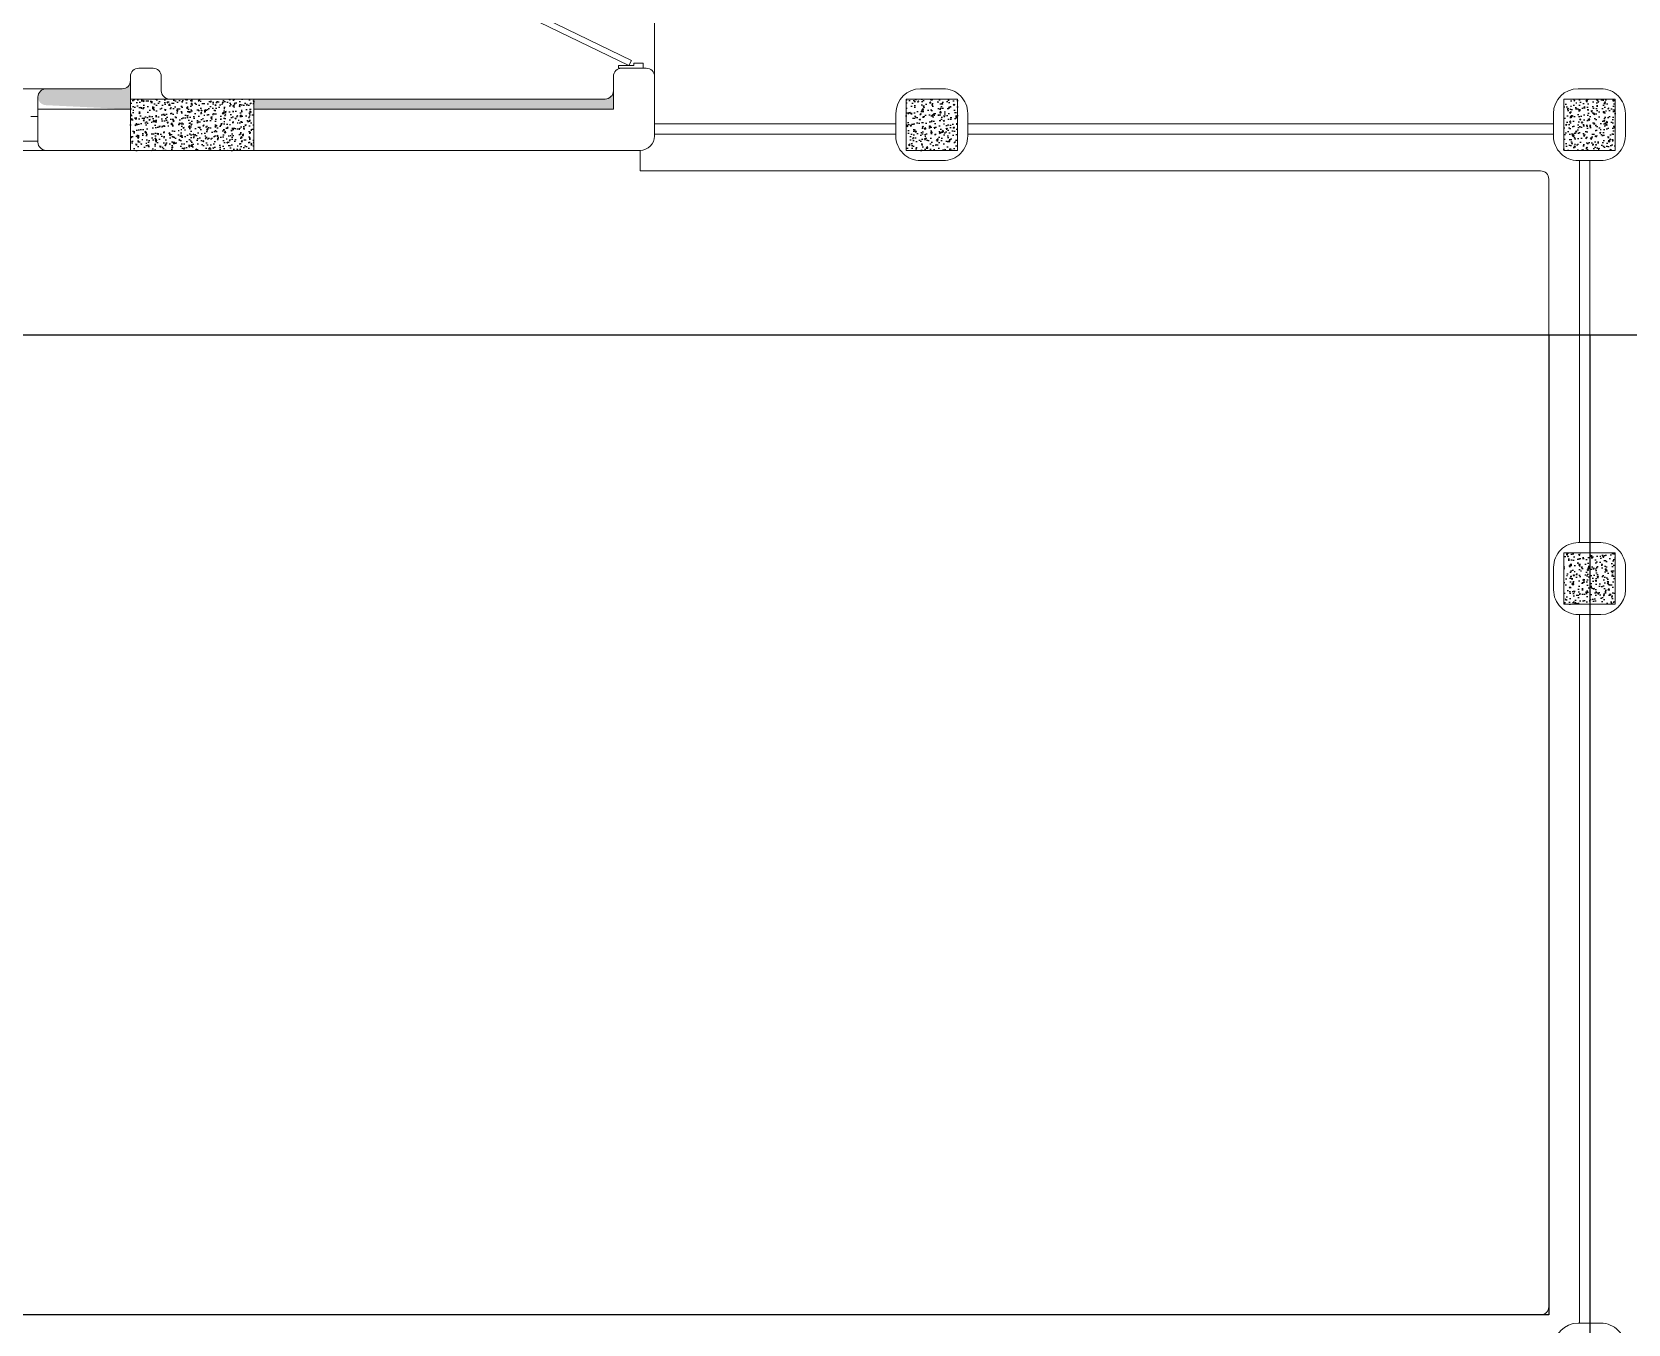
# Model space of a CAD drawing. Header units: metres. Extents: x -232 to 581, y 30 to 789.
# Drawn here: x 221.98 to 229.75, y 596.56 to 602.85 of the extents above; entities that cross this region are included whole.
import ezdxf

# ---------------------------------------------------------------- set-up
doc = ezdxf.new("R2010")
doc.units = ezdxf.units.M
doc.linetypes.add('HIDDEN2', pattern=[0.1875, 0.125, -0.0625])
doc.layers.add('_electricos-Leyenda', color=7, linetype='Continuous')
doc.layers.add('HATCH', color=8, linetype='Continuous')
for name, color, linetype, lineweight in [('A-DOOR', 35, 'Continuous', 5), ('A-WALL', 250, 'Continuous', 20), ('baños', 140, 'Continuous', 0), ('Columnas', 7, 'Continuous', 18), ('muros bajitos', 252, 'Continuous', 5)]:
    doc.layers.add(name, color=color, linetype=linetype, lineweight=lineweight)
doc.layers.add('PISO', color=7, linetype='Continuous', lineweight=5, true_color=0xe6e6e6)
doc.layers.add('Techos 1', color=7, linetype='HIDDEN2', lineweight=9, true_color=0x42391a)
doc.layers.add('RELLENO SECCION', color=8, linetype='Continuous', lineweight=0, transparency=0.4)
doc.styles.get("Standard").update_dxf_attribs({"font": 'arial.ttf'})
pattern_1 = [(49.99999999999999, (114.3310712337616, 55.23879643552809), (0.05829909407872129, -0.005100507372448988), [0.006096000000000001, -0.067056]), (355, (114.3310712337616, 55.23879643552809), (-0.01127789485599019, 0.06113819047649125), [0.004876800000000001, -0.05364498693440001]), (100.4514447, (114.3359294760016, 55.23837139440808), (0.04702119906891305, 0.05603768061190244), [0.005180802815999999, -0.05698887827199999]), (46.18420000000001, (114.3310712337616, 55.25505243552809), (0.08674529308548158, -0.01345354493847269), [0.009144000000000001, -0.100584]), (96.63555760999992, (114.3383000017616, 55.25393131552809), (0.07596932289648096, 0.07917635987127089), [0.0077712074048, -0.08548339461120001]), (351.1841511700001, (114.3310712337616, 55.25505243552809), (0.07596932290079265, 0.07917635986737045), [0.007315189462400001, -0.0804671142144]), (21, (114.3391992337616, 55.25098843552809), (0.0485166052061224, -0.03272486341986804), [0.006096000000000001, -0.067056]), (326.0000000000001, (114.3391992337616, 55.25098843552809), (0.01977664907124706, 0.05894014915914217), [0.004876800000000001, -0.0536448]), (71.45144499999999, (114.3432422841936, 55.24826136356009), (0.06829325416918917, 0.02621528604348968), [0.005180802816000001, -0.056988780032]), (37.50000000000001, (114.3310712337616, 55.23879643552809), (0.0009883530401893813, 0.027057612439409), [0, -0.05299456, 0, -0.05445760000000001, 0, -0.05384800000000001]), (7.499999999999999, (114.3310712337616, 55.23879643552809), (0.02138229200329784, 0.03205778394179824), [0, -0.03104896, 0, -0.05177536000000001, 0, -0.0205232]), (327.5, (114.3129457937616, 55.23879643552809), (0.04338899045339885, -0.001833198077655502), [0, -0.02032, 0, -0.06339840000000001, 0, -0.0841248]), (317.5, (114.3048177937616, 55.23879643552809), (0.04740133804352578, 0.00813647713066657), [0, -0.026416, 0, -0.04210304, 0, -0.0597408])]

# ---------------------------------------------------------------- blocks, each defined once
blk = doc.blocks.new('puerta 1.00')
at = {"layer": 'A-DOOR'}
for p, q in [((-0.1499909777825792, -0.01249999999998863), (-0.9369131065861893, -0.3949003899592327)), ((-0.1376018300305759, -0.03799499105906534), (-0.9245239588341292, -0.4203953810183521)), ((-0.1376018300305759, -0.03799499105906534), (-0.1499909777825792, -0.01249999999998863)), ((-0.8945933787151716, -0.3743353558235185), (-0.8995626804436938, -0.3641092849366885)), ((-0.8776654875668441, -0.3661093421694943), (-0.8826347892953663, -0.3558832712826359)), ((-0.9369131065861893, -0.3949003899592185), (-0.9245239588341292, -0.4203953810182952)), ((-0.8822042309632252, -0.3998303468828937), (-0.8772349292346462, -0.4100564177697379)), ((-0.8652763398148409, -0.391604333228571), (-0.8603070380863755, -0.4018304041154153))]:
    blk.add_line(p, q, dxfattribs=at)
for points in [[(-0.08000000000000003, 0), (-0.07999999999977266, -0.02502577938815875), (-0.1250000000001364, -0.02502577938815875), (-0.1250000000001364, -0.01249999999998863), (-0.2000000000002728, -0.01249999999998863), (-0.2000000000002728, 0), (-0.08000000000000003, 0)], [(-0.08000000000000003, -0.949999999999676), (-0.07999999999977266, -0.9249742206115172), (-0.1250000000001364, -0.9249742206115172), (-0.1250000000001364, -0.9374999999996874), (-0.2000000000002728, -0.9374999999996874), (-0.2000000000002728, -0.949999999999676), (-0.08000000000000003, -0.949999999999676)]]:
    blk.add_lwpolyline(points, dxfattribs=at)
blk.add_arc((0.0366406024470507, 0.1601847667154885), 1.12290276596214, 211.1335814021241, 257.8342745107439, dxfattribs=at)
for points in [[(-0.8982293876285894, -0.3641570476290497), (-0.9032723932726299, -0.3641552480922314), (-0.9120053357341931, -0.3591091255589873), (-0.9170452244890726, -0.3503725840241714), (-0.9170416254155498, -0.3402865727359341), (-0.9119955028824052, -0.3315536302744846), (-0.9032589613473192, -0.3265137415195056), (-0.8931729500592382, -0.3265173405931563), (-0.8844400075977319, -0.3315634631261162), (-0.8794001188427956, -0.3403000046612163), (-0.8794037179163752, -0.3503860159494536), (-0.8844498404495198, -0.3591189584108889), (-0.8931863819846058, -0.3641588471658821), (-0.8982293876285894, -0.3641570476290497)], [(-0.8616537628267338, -0.4394241479959078), (-0.8666967684707743, -0.4394223484592317), (-0.8754297109322806, -0.4343762259259734), (-0.8804695996872169, -0.4256396843908874), (-0.8804660006136942, -0.4155536731029486), (-0.8754198780805496, -0.4068207306414706), (-0.8666833365455204, -0.4017808418864917), (-0.8565973252574395, -0.4017844409598581), (-0.8478643827958763, -0.4068305634931022), (-0.8428244940409968, -0.4155671050282024), (-0.8428280931145196, -0.4256531163161554), (-0.8478742156476073, -0.4343860587779034), (-0.8566107571826933, -0.4394259475325839), (-0.8616537628267338, -0.4394241479959078)]]:
    blk.add_open_spline(points, degree=2, dxfattribs=at)
blk = doc.blocks.new('A$C89702949')
at = {"layer": 'HATCH'}
h = blk.add_hatch(dxfattribs=at)
h.set_pattern_fill('AR-CONC', color=256, scale=0.00032)
h.set_pattern_definition(pattern_1)
h.paths.add_polyline_path([(4.100646958498373, 14.23907763227504), (4.100646958498373, 13.98907763227504), (4.700646958498368, 13.98907763227504), (4.700646958498368, 14.23907763227504)])
h = blk.add_hatch(dxfattribs=at)
h.set_pattern_fill('AR-CONC', color=256, scale=0.00032)
h.set_pattern_definition(pattern_1)
h.paths.add_polyline_path([(7.875000000000455, 13.9890776322859), (8.125000000000455, 13.9890776322859), (8.125000000000455, 14.2390776322859), (7.875000000000455, 14.2390776322859)])
h = blk.add_hatch(dxfattribs=at)
h.set_pattern_fill('AR-CONC', color=256, scale=0.00032)
h.set_pattern_definition(pattern_1)
h.paths.add_polyline_path([(11.07500000130136, 13.98907763228499), (11.32500000130136, 13.98907763228499), (11.32500000130136, 14.23907763228499), (11.07500000130136, 14.23907763228499)])
h = blk.add_hatch(dxfattribs=at)
h.set_pattern_fill('AR-CONC', color=256, scale=0.00032)
h.set_pattern_definition(pattern_1)
h.paths.add_polyline_path([(11.07500000130131, 11.77937817202945), (11.32500000130131, 11.77937817202945), (11.32500000130131, 12.02937817202945), (11.07500000130131, 12.02937817202945)])
at = {"layer": 'Columnas'}
for points in [[(4.100646958498373, 14.23907763227504), (4.100646958498373, 13.98907763227504), (4.700646958498368, 13.98907763227504), (4.700646958498368, 14.23907763227504)], [(7.875000000000455, 13.9890776322859), (8.125000000000455, 13.9890776322859), (8.125000000000455, 14.2390776322859), (7.875000000000455, 14.2390776322859)], [(11.07500000130136, 13.98907763228499), (11.32500000130136, 13.98907763228499), (11.32500000130136, 14.23907763228499), (11.07500000130136, 14.23907763228499)], [(11.07500000130131, 11.77937817202945), (11.32500000130131, 11.77937817202945), (11.32500000130131, 12.02937817202945), (11.07500000130131, 12.02937817202945)]]:
    blk.add_lwpolyline(points, close=True, dxfattribs=at)
blk = doc.blocks.new('20.03.2026 LN 09 SEGUNDO NIVEL ARQ')
at = {"layer": 'RELLENO SECCION'}
h = blk.add_hatch(color=5, dxfattribs=at)
h.dxf.hatch_style = 1
h.paths.add_polyline_path([(76.09592958698707, -48.19863595934783), (76.09592958698707, -48.29862565507415), (77.30592953868329, -48.27862727274407, 1.000007149727307), (77.30592896201867, -48.19862727274824)])
h.paths.add_polyline_path([(78.98592951593716, -48.19862727274403, 1), (78.98592951593716, -48.27862727274407), (79.39592961618095, -48.29859313002885), (79.39592961618092, -48.15826403005053, -0.4168758904198952), (79.35593126553093, -48.19862727277803)])
h = blk.add_hatch(color=5, dxfattribs=at)
h.dxf.hatch_style = 1
edge = h.paths.add_edge_path()
edge.add_arc((81.70592961620201, -48.20862965699325), 0.04000000000000625, 270.625583846438, 359.9999999999898, ccw=False)
edge.add_line((81.7063663474392, -48.24862727274501), (79.99657654547894, -48.24862727274501))
edge.add_line((79.99657654547897, -48.24862727274501), (79.99657654547897, -48.29862727274461))
edge.add_line((79.99657654547897, -48.29862727274462), (81.745929616202, -48.29862727274573))
edge.add_line((81.745929616202, -48.29862727274576), (81.74592961620203, -48.2086296569933))
at = {"layer": 'A-DOOR', "color": 5}
for p, q in [((78.91192948960301, -48.33446719599169), (78.94592953826921, -48.33446720817676)), ((78.94592959478845, -48.45864523563887), (78.94592963929207, -48.33446720817687)), ((77.34592956694004, -48.45446722811278), (78.94592956694007, -48.45446722811278))]:
    blk.add_line(p, q, dxfattribs=at)
at = {"layer": 'A-WALL', "color": 5}
for p, q in [((79.54592961618087, -48.13864580518975), (79.54592961618076, -48.20862727274493)), ((81.74592961618154, -48.13865305217053), (81.74592961618029, -48.29862727274474)), ((81.90592961618091, -48.09865305217045), (81.78592961618153, -48.09865305217045)), ((81.9459296161809, -48.13865305217041), (81.94592961618088, -48.42866126170179)), ((77.30592953399625, -48.19862727274403), (78.98592951593716, -48.19862727274403)), ((81.94592961618008, -48.21865305217045), (81.94592961618017, -48.41941333827663)), ((78.94592953743935, -48.29862463367488), (79.39657654547901, -48.29862463367488)), ((79.58592961618075, -48.24862727274501), (81.7063663474392, -48.24862727274501)), ((81.74592961618029, -48.29862727274474), (79.99657654547897, -48.29862727274462)), ((77.30592967119424, -48.49862117250359), (78.98589972136531, -48.4986452101482))]:
    blk.add_line(p, q, dxfattribs=at)
for points in [[(79.35592961620182, -48.19862727274403, 0.4142256393575419), (79.39593126553092, -48.15862727277806), (79.39593126553092, -48.1486260358156)], [(79.39592961618095, -48.29862727274508), (79.39592961618092, -48.13864580518975, -0.4142135623730305), (79.43592961618091, -48.09864580518979), (79.50592961618088, -48.09864580518979)], [(81.87652919400574, -48.49866126170093), (78.98592937659626, -48.49864522130281, -0.4142118597300671), (78.94592959478845, -48.45864523563887), (78.94592951593717, -48.23862728707945, -0.4142136673417877), (78.98592951593716, -48.19862727274403), (79.35592961620182, -48.19862727274403)]]:
    blk.add_lwpolyline(points, format="xyb", dxfattribs=at)
for points in [[(83.2403295870017, -48.54862727273417), (83.35032958700157, -48.54862727273417, 0.4142135623730638), (83.47032958700163, -48.42862727273416), (83.47032958700163, -48.31862727273415, 0.4142135623730638), (83.35032958700157, -48.19862727273414), (83.24032958700167, -48.19862727273414, 0.4142135623730638), (83.12032958700163, -48.31862727273415), (83.12032958700163, -48.42862727273416, 0.4142135623730638)], [(86.4403295883026, -48.54862727273508), (86.55032958830247, -48.54862727273508, 0.4142135623730638), (86.67032958830254, -48.42862727273507), (86.67032958830254, -48.31862727273506, 0.4142135623730638), (86.55032958830247, -48.19862727273505), (86.44032958830257, -48.19862727273505, 0.4142135623730638), (86.32032958830254, -48.31862727273506), (86.32032958830254, -48.42862727273507, 0.4142135623730638)], [(86.44092958828196, -50.75832673299067), (86.55092958828186, -50.75832673299067, 0.4142135623730638), (86.6709295882819, -50.63832673299066), (86.6709295882819, -50.52832673299065, 0.4142135623730638), (86.55092958828183, -50.40832673299064), (86.44092958828196, -50.40832673299064, 0.4142135623730638), (86.3209295882819, -50.52832673299065), (86.3209295882819, -50.63832673299066, 0.4142135623730638)], [(86.44092958828065, -54.55832673299051), (86.55092958828052, -54.55832673299051, 0.4142135623730638), (86.67092958828056, -54.4383267329905), (86.67092958828056, -54.32832673299049, 0.4142135623730638), (86.5509295882805, -54.20832673299049), (86.44092958828062, -54.20832673299049, 0.4142135623730638), (86.32092958828059, -54.32832673299038), (86.32092958828059, -54.4383267329905, 0.4142135623730638)]]:
    blk.add_lwpolyline(points, format="xyb", close=True, dxfattribs=at)
for centre, radius, start, end in [((79.50592961618088, -48.13864580518975), 0.04, 359.9999999999023, 90), ((81.78592961618153, -48.13865305217041), 0.04, 90, 179.9999999993486), ((81.90592961618091, -48.13865305217041), 0.04, 359.9999999999935, 90), ((79.58592961618075, -48.20862727274505), 0.04, 179.9999999999153, 269.9999999999968), ((81.70592961620201, -48.20862965699325), 0.04, 269.9999999999707, 0), ((81.87592961618088, -48.42866126170179), 0.07, 269.9997140598722, 359.9999999999935)]:
    blk.add_arc(centre, radius, start, end, dxfattribs=at)
at = {"layer": 'muros bajitos', "color": 5}
for p, q in [((83.12032958700163, -48.36941330909019), (81.9465294716513, -48.36941330909019)), ((83.42092958698106, -48.36941330909019), (83.42055039671922, -48.36941330909019)), ((86.32032958830254, -48.36941330909031), (83.47032958700163, -48.36941330909019)), ((83.12032958700163, -48.41941333831392), (81.9465294716513, -48.41941333831392)), ((83.42092958698106, -48.41941333831392), (83.42055039671922, -48.41941333831392)), ((86.32032958830254, -48.41941333831392), (83.47032958700163, -48.41941333831392)), ((86.44737434261856, -48.54862727273508), (86.44737434261856, -50.40832673299064)), ((86.49737434261851, -48.54862727273508), (86.49737434261851, -50.40832673299064)), ((86.44737434261856, -50.75832673299067), (86.44737434261856, -54.20832673299049)), ((86.49737434261851, -50.75832673299067), (86.49737434261851, -54.20832673299049))]:
    blk.add_line(p, q, dxfattribs=at)
at = {"layer": 'PISO', "color": 5}
for p, q in [((81.94592961618102, -47.10862727278231), (81.9459296161809, -48.13865305217041)), ((81.87592926683911, -48.49866126170093), (81.87593185304453, -48.59866127721818)), ((81.87653128199551, -48.59866126171562), (86.25741490110414, -48.59862860140549)), ((86.29741490110413, -48.63862860140546), (86.29741490110413, -54.12921465507941)), ((86.25740924414802, -54.16853672723721), (77.59591515704045, -54.16730821723525))]:
    blk.add_line(p, q, dxfattribs=at)
for centre, start, end in [((86.25741490110414, -48.63862860140546), 0, 90), ((86.25742064632317, -54.12853672844972), 269.9918970071916, 0)]:
    blk.add_arc(centre, 0.04, start, end, dxfattribs=at)
at = {"layer": 'Techos 1', "color": 5}
blk.add_line((88.84266905215557, -49.39862727278216), (74.09592955056391, -49.39862727278228), dxfattribs=at)
at = {"color": 5}
blk.add_blockref('A$C89702949', (75.29592958698063, -62.48770490502011), dxfattribs=at)
at = {"layer": 'A-DOOR', "color": 5, "xscale": -1, "rotation": 180}
blk.add_blockref('puerta 1.00', (81.9709296161812, -48.09865305217045), dxfattribs=at)
at = {"layer": 'baños', "color": 5, "linetype": 'Continuous', "flags": 8}
for tag, p in [('MODELNUMBER', (83.78128570556493, -42.91751556127974, 2.857834639711941e-07)), ('TRADENAME', (83.78128570562023, -42.91755751869266, 2.857834639711941e-07)), ('MATERIAL', (83.78128570573188, -42.91764209117639, 2.857834639711941e-07)), ('PRODUCT', (83.78128570567617, -42.91759980493464, 2.857834639711941e-07)), ('MODELNUMBER', (84.95602967916813, -42.91751556127974, 2.857834639711941e-07)), ('TRADENAME', (84.95602967922343, -42.91755751869266, 2.857834639711941e-07)), ('MATERIAL', (84.95602967933507, -42.91764209117639, 2.857834639711941e-07)), ('PRODUCT', (84.95602967927937, -42.91759980493464, 2.857834639711941e-07))]:
    blk.add_attdef(tag, p, '', height=2.537174511142602e-05, rotation=180.0000755047861, dxfattribs=at)
at = {"layer": 'baños', "color": 5, "linetype": 'Continuous'}
for tag, p, rotation in [('MODELNUMBER', (85.8912030458427, -56.99336542269737), 180.0000755047722), ('TRADENAME', (85.89116250411479, -56.99332309077693), 180.0000755047722), ('MATERIAL', (85.89138948539119, -56.9932384265295), 180.0000755047722), ('PRODUCT', (85.89138785685003, -56.99328075850576), 180.0000755047722), ('MODELNUMBER', (86.60077129692553, -56.99336542284937), 179.9999244952277), ('TRADENAME', (86.60077129698124, -56.99332309087549), 179.9999244952277), ('MATERIAL', (86.60077129709288, -56.99323842692729), 179.9999244952277), ('PRODUCT', (86.60077129703694, -56.99328075890139), 179.9999244952277)]:
    blk.add_attdef(tag, p, '', height=2.5399184405861e-05, rotation=rotation, dxfattribs=at)
blk = doc.blocks.new('TECHO ARQ 20.03')
at = {"layer": '_electricos-Leyenda', "color": 30, "true_color": 0xf8991e}
for p, q in [((238.0804549846941, 115.9149293761387), (223.3304549846938, 115.9149293761384)), ((235.4819402988174, 115.9149293761387), (235.4819402988172, 111.1450939482399)), ((235.6819402988173, 115.9149293761387), (235.681312263229, 110.9450716758499)), ((235.4819402988172, 111.1450939482399), (226.7027918485042, 111.1463026050602))]:
    blk.add_line(p, q, dxfattribs=at)

msp = doc.modelspace()

# ---------------------------------------------------------------- block references
at = {"color": 1}
for name, p in [('20.03.2026 LN 09 SEGUNDO NIVEL ARQ', (143.0667659788706, 650.7691011624219)), ('TECHO ARQ 20.03', (-6.117759418842439, 485.4555445135015))]:
    msp.add_blockref(name, p, dxfattribs=at)

doc.saveas('drawing.dxf')
